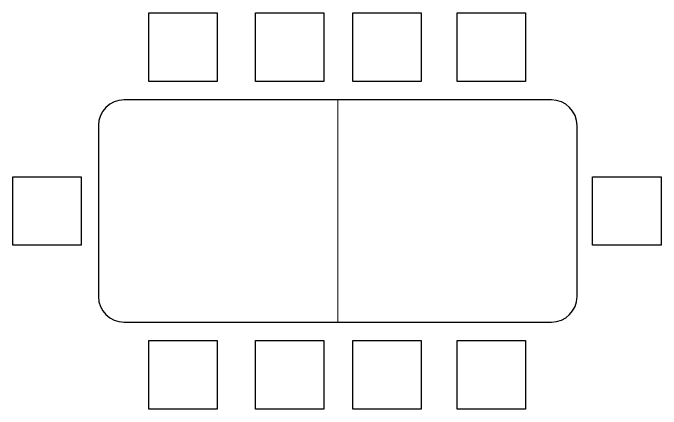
# Model space of a CAD drawing. Header units: metres. Extents: x -846 to 2173, y -239 to 2157.
# Drawn here: x 2170.4 to 2173.306, y 2155.647 to 2157.422 of the extents above; entities that cross this region are included whole.
import ezdxf

# ---------------------------------------------------------------- set-up
doc = ezdxf.new("R2010")
doc.units = ezdxf.units.M
doc.header["$MEASUREMENT"] = 0
doc.layers.add('furniture', color=220, linetype='Continuous', lineweight=13)

# ---------------------------------------------------------------- blocks, each defined once
blk = doc.blocks.new('MES10-00')
for p, q in [((0.4584, 1.4037), (-0.5416, 1.4037)), ((-0.6916, 1.2537), (-0.6916, -1.2463)), ((0.6084, -1.2463), (0.6084, 1.2537)), ((-0.5416, -1.3963), (0.4584, -1.3963))]:
    blk.add_line(p, q)
for points in [[(-0.2416, 1.9038), (0.1584, 1.9038), (0.1584, 1.5038), (-0.2416, 1.5038)], [(-1.1996, 1.1092), (-0.7996, 1.1092), (-0.7996, 0.7092), (-1.1996, 0.7092)], [(0.7165, 1.1092), (1.1165, 1.1092), (1.1165, 0.7092), (0.7165, 0.7092)], [(-1.1996, 0.4846), (-0.7996, 0.4846), (-0.7996, 0.0846), (-1.1996, 0.0846)], [(0.7165, 0.4846), (1.1165, 0.4846), (1.1165, 0.0846), (0.7165, 0.0846)], [(-1.1996, -0.0847), (-0.7996, -0.0847), (-0.7996, -0.4847), (-1.1996, -0.4847)], [(0.7165, -0.0847), (1.1165, -0.0847), (1.1165, -0.4847), (0.7165, -0.4847)], [(-1.1996, -1.0951), (-1.1996, -0.6951), (-0.7996, -0.6951), (-0.7996, -0.6951), (-0.7996, -1.0951)], [(0.7165, -0.6951), (1.1165, -0.6951), (1.1165, -1.0951), (0.7165, -1.0951)], [(-0.2416, -1.4878), (0.1584, -1.4878), (0.1584, -1.8878), (-0.2416, -1.8878)]]:
    blk.add_lwpolyline(points, close=True)
for centre, start, end in [((-0.5416, 1.2537), 90, 180), ((0.4584, 1.2537), 0, 90), ((-0.5416, -1.2463), 180, 270), ((0.4584, -1.2463), 270, 0)]:
    blk.add_arc(centre, 0.15, start, end)

msp = doc.modelspace()

# ---------------------------------------------------------------- linework, layer by layer
at = {"layer": 'furniture'}
msp.add_line((2171.8562, 2156.0365), (2171.8562, 2157.0365), dxfattribs=at)

# ---------------------------------------------------------------- block references
at = {"xscale": 0.766582416221009, "yscale": 0.766582416221009, "zscale": 0.766582416221009, "rotation": 90}
msp.add_blockref('MES10-00', (2171.8591, 2156.5666), dxfattribs=at)

doc.saveas('drawing.dxf')
